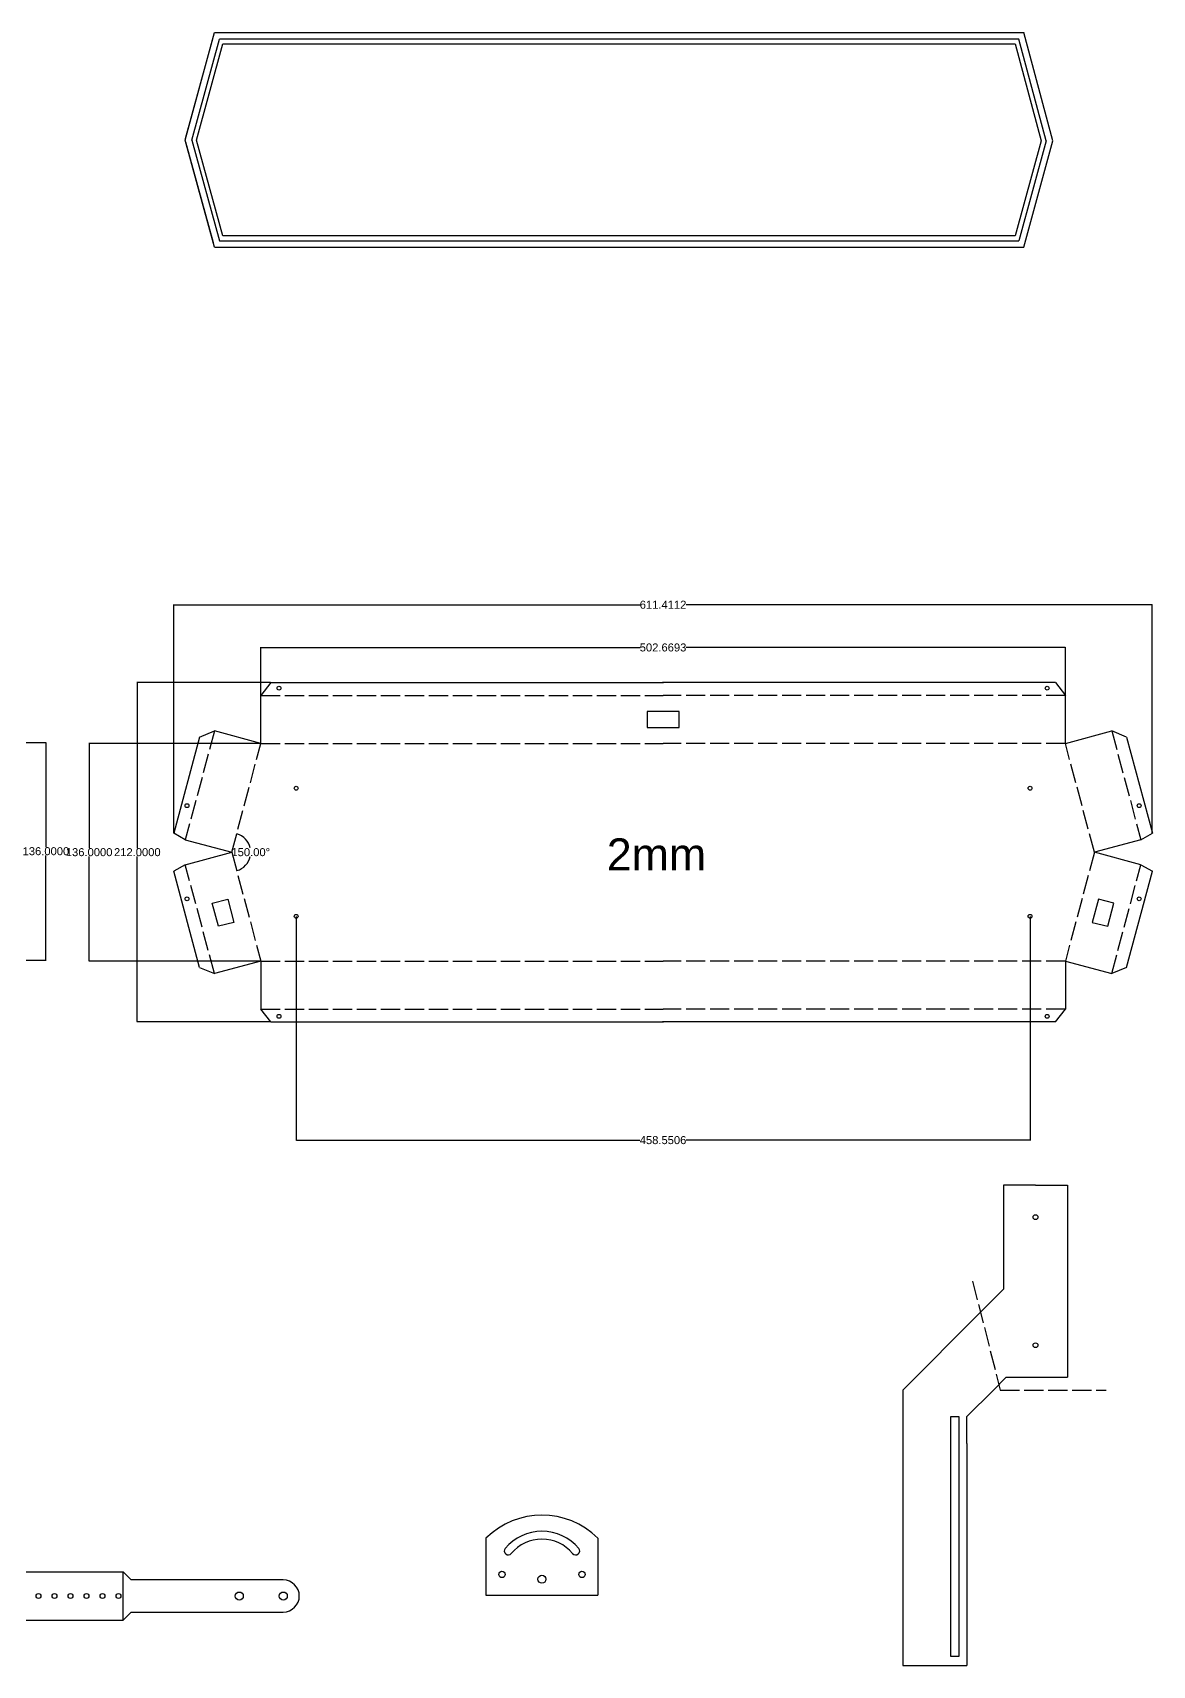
# Model space of a CAD drawing. Header units: inches. Extents: x 10703 to 14699, y 3470 to 5881.
# Drawn here: x 11858 to 12558, y 4260 to 5280 of the extents above; entities that cross this region are included whole.
import ezdxf

# ---------------------------------------------------------------- set-up
doc = ezdxf.new("R2010")
doc.units = ezdxf.units.IN
doc.header["$MEASUREMENT"] = 0
doc.linetypes.add('ACAD_ISO02W100', pattern=[15, 12, -3])
doc.layers.get('0').update_dxf_attribs({"true_color": 0xc2ced6})
doc.styles.get("Standard").update_dxf_attribs({"font": 'arial.ttf', "height": 5})
doc.dimstyles.get("Standard").update_dxf_attribs({"dimtxt": 5, "dimasz": 0.18, "dimexe": 0.18, "dimexo": 0.0625, "dimgap": 0.09, "dimtad": 0, "dimtih": 1, "dimtoh": 1, "dimdec": 4, "dimzin": 0, "dimdsep": 46, "dimtxsty": 'Standard', "dimcen": 0.09, "dimazin": 0, "dimtfac": 1, "dimtdec": 4, "dimtofl": 0, "dimtmove": 0, "dimatfit": 3, "dimfxl": 1, "dimtolj": 1, "dimtzin": 0, "dimarcsym": 0})

# ---------------------------------------------------------------- blocks, each defined once
blk = doc.blocks.new('*D56')
at = {"color": 0, "lineweight": -2, "transparency": 16777216}
for p, q in [((11831.1, 4836.4), (11866.6, 4836.4)), ((11866.4, 4836.2), (11866.4, 4771)), ((11866.4, 4700.6), (11866.4, 4765.8)), ((11831.1, 4700.4), (11866.6, 4700.4))]:
    blk.add_line(p, q, dxfattribs=at)
at = {"color": 0, "transparency": 16777216}
for points in [[(11866.4, 4836.2), (11866.4, 4836.2), (11866.4, 4836.4)], [(11866.4, 4700.6), (11866.4, 4700.6), (11866.4, 4700.4)]]:
    blk.add_solid(points, dxfattribs=at)
at = {"layer": 'Defpoints', "color": 0, "transparency": 16777216}
for p in [(11831, 4836.4), (11831, 4700.4), (11866.4, 4700.4)]:
    blk.add_point(p, dxfattribs=at)
at = {"color": 0, "transparency": 16777216, "insert": (11866.4, 4768.4), "char_height": 5, "attachment_point": 5}
blk.add_mtext('\\A1;136.0000', dxfattribs=at)
blk = doc.blocks.new('*D60')
at = {"color": 0, "lineweight": -2, "transparency": 16777216}
for p, q in [((11946.3, 4779.7), (11946.3, 4922.6)), ((11946.5, 4922.4), (12237.7, 4922.4)), ((12557.6, 4922.4), (12266.4, 4922.4)), ((12557.7, 4779.7), (12557.7, 4922.6))]:
    blk.add_line(p, q, dxfattribs=at)
at = {"color": 0, "transparency": 16777216}
for points in [[(11946.5, 4922.4), (11946.5, 4922.4), (11946.3, 4922.4)], [(12557.6, 4922.4), (12557.6, 4922.4), (12557.7, 4922.4)]]:
    blk.add_solid(points, dxfattribs=at)
at = {"layer": 'Defpoints', "color": 0, "transparency": 16777216}
for p in [(12557.7, 4922.4), (11946.3, 4779.7), (12557.7, 4779.7)]:
    blk.add_point(p, dxfattribs=at)
at = {"color": 0, "transparency": 16777216, "insert": (12252, 4922.4), "char_height": 5, "attachment_point": 5}
blk.add_mtext('\\A1;611.4112', dxfattribs=at)
blk = doc.blocks.new('*D61')
at = {"color": 0, "lineweight": -2, "transparency": 16777216}
for p, q in [((12006.8, 4873.8), (11923.3, 4873.8)), ((11923.5, 4873.6), (11923.5, 4770.4)), ((11923.5, 4662), (11923.5, 4765.1)), ((12006.8, 4661.8), (11923.3, 4661.8))]:
    blk.add_line(p, q, dxfattribs=at)
at = {"color": 0, "transparency": 16777216}
for points in [[(11923.5, 4873.6), (11923.5, 4873.6), (11923.5, 4873.8)], [(11923.5, 4662), (11923.5, 4662), (11923.5, 4661.8)]]:
    blk.add_solid(points, dxfattribs=at)
at = {"layer": 'Defpoints', "color": 0, "transparency": 16777216}
for p in [(11923.5, 4873.8), (12006.8, 4873.8), (12006.8, 4661.8)]:
    blk.add_point(p, dxfattribs=at)
at = {"color": 0, "transparency": 16777216, "insert": (11923.5, 4767.8), "char_height": 5, "attachment_point": 5}
blk.add_mtext('\\A1;212.0000', dxfattribs=at)
blk = doc.blocks.new('*D62')
at = {"color": 0, "lineweight": -2, "transparency": 16777216}
for start, end in [(12.8084, 74.1349), (285.8651, 347.1916)]:
    blk.add_arc((11982.5, 4767.8), 11.9, start, end, dxfattribs=at)
at = {"color": 0, "transparency": 16777216}
for points in [[(11985.7, 4779.2), (11985.7, 4779.3), (11985.6, 4779.3)], [(11985.7, 4756.3), (11985.7, 4756.3), (11985.6, 4756.3)]]:
    blk.add_solid(points, dxfattribs=at)
at = {"layer": 'Defpoints', "color": 0, "transparency": 16777216}
for p in [(12000.7, 4835.8), (11982.5, 4767.8), (11982.5, 4767.8), (11993.3, 4762.7), (12000.7, 4699.8)]:
    blk.add_point(p, dxfattribs=at)
at = {"color": 0, "transparency": 16777216, "insert": (11994.4, 4767.8), "char_height": 5, "attachment_point": 5}
blk.add_mtext('\\A1;150.00°', dxfattribs=at)
blk = doc.blocks.new('*D68')
at = {"color": 0, "lineweight": -2, "transparency": 16777216}
for p, q in [((12000.7, 4835.8), (12000.7, 4895.9)), ((12000.9, 4895.7), (12237.7, 4895.7)), ((12503.2, 4895.7), (12266.4, 4895.7)), ((12503.4, 4835.8), (12503.4, 4895.9))]:
    blk.add_line(p, q, dxfattribs=at)
at = {"color": 0, "transparency": 16777216}
for points in [[(12000.9, 4895.8), (12000.9, 4895.7), (12000.7, 4895.7)], [(12503.2, 4895.8), (12503.2, 4895.7), (12503.4, 4895.7)]]:
    blk.add_solid(points, dxfattribs=at)
at = {"layer": 'Defpoints', "color": 0, "transparency": 16777216}
for p in [(12503.4, 4895.7), (12000.7, 4835.8), (12503.4, 4835.8)]:
    blk.add_point(p, dxfattribs=at)
at = {"color": 0, "transparency": 16777216, "insert": (12252, 4895.7), "char_height": 5, "attachment_point": 5}
blk.add_mtext('\\A1;502.6693', dxfattribs=at)
blk = doc.blocks.new('*D69')
at = {"color": 0, "lineweight": -2, "transparency": 16777216}
for p, q in [((12000.6, 4835.8), (11893.2, 4835.8)), ((11893.4, 4835.6), (11893.4, 4770.4)), ((11893.4, 4700), (11893.4, 4765.1)), ((12000.6, 4699.8), (11893.2, 4699.8))]:
    blk.add_line(p, q, dxfattribs=at)
at = {"color": 0, "transparency": 16777216}
for points in [[(11893.4, 4835.6), (11893.4, 4835.6), (11893.4, 4835.8)], [(11893.4, 4700), (11893.4, 4700), (11893.4, 4699.8)]]:
    blk.add_solid(points, dxfattribs=at)
at = {"layer": 'Defpoints', "color": 0, "transparency": 16777216}
for p in [(12000.7, 4835.8), (11893.4, 4699.8), (12000.7, 4699.8)]:
    blk.add_point(p, dxfattribs=at)
at = {"color": 0, "transparency": 16777216, "insert": (11893.4, 4767.8), "char_height": 5, "attachment_point": 5}
blk.add_mtext('\\A1;136.0000', dxfattribs=at)
blk = doc.blocks.new('*D70')
at = {"color": 0, "lineweight": -2, "transparency": 16777216}
for p, q in [((12022.8, 4727.7), (12022.8, 4587.7)), ((12481.3, 4727.7), (12481.3, 4587.7)), ((12022.9, 4587.9), (12237.6, 4587.9)), ((12481.1, 4587.9), (12266.5, 4587.9))]:
    blk.add_line(p, q, dxfattribs=at)
at = {"color": 0, "transparency": 16777216}
for points in [[(12022.9, 4587.9), (12022.9, 4587.8), (12022.8, 4587.9)], [(12481.1, 4587.9), (12481.1, 4587.8), (12481.3, 4587.9)]]:
    blk.add_solid(points, dxfattribs=at)
at = {"layer": 'Defpoints', "color": 0, "transparency": 16777216}
for p in [(12022.8, 4727.8), (12481.3, 4727.8), (12481.3, 4587.9)]:
    blk.add_point(p, dxfattribs=at)
at = {"color": 0, "transparency": 16777216, "insert": (12252, 4587.9), "char_height": 5, "attachment_point": 5}
blk.add_mtext('\\A1;458.5506', dxfattribs=at)

msp = doc.modelspace()

# ---------------------------------------------------------------- linework, layer by layer
for p, q in [((11953.32707, 5212.70504), (11971.70242, 5279.83441)), ((11953.61673, 5213.76325), (11970.89657, 5276.89048)), ((11957.4748, 5212.70718), (11974.75465, 5275.83441)), ((11971.70242, 5279.83441), (12477.42498, 5279.83441)), ((12474.35465, 5275.83441), (11974.75465, 5275.83441)), ((12474.35465, 5275.83441), (12461.35465, 5275.83441)), ((12491.35846, 5212.2933), (12474.35465, 5275.83441)), ((12495.50161, 5212.28435), (12477.42498, 5279.83441)), ((11960.5856, 5212.70878), (11977.04382, 5272.83441)), ((11977.04382, 5272.83441), (12472.0519, 5272.83441)), ((12472.0519, 5272.83441), (12488.25111, 5212.30001)), ((11971.70568, 5145.83441), (11953.32707, 5212.70504)), ((11957.4748, 5212.70718), (11974.75465, 5149.83441)), ((11977.04137, 5152.83441), (11960.5856, 5212.70878)), ((11953.61782, 5211.64713), (11970.89766, 5148.77436)), ((12488.25111, 5212.30001), (12472.06218, 5152.83441)), ((12491.35846, 5212.2933), (12474.35465, 5149.83441)), ((12477.41126, 5145.83441), (12495.50161, 5212.28435)), ((12472.06218, 5152.83441), (11977.04137, 5152.83441)), ((11971.70568, 5145.83441), (12477.41126, 5145.83441)), ((11974.75465, 5149.83441), (12474.35465, 5149.83441)), ((12006.83816, 4873.7753), (12000.69954, 4865.7753)), ((12006.83816, 4873.7753), (12007.41234, 4873.7753)), ((12006.83816, 4873.7753), (12252.32126, 4873.7753)), ((12007.41234, 4873.7753), (12007.41234, 4873.7753)), ((12497.23024, 4873.7753), (12251.74714, 4873.7753)), ((12496.65606, 4873.7753), (12496.65606, 4873.7753)), ((12497.23024, 4873.7753), (12496.65606, 4873.7753)), ((12497.23024, 4873.7753), (12503.36885, 4865.7753)), ((12262.0342, 4855.7753), (12242.0342, 4855.7753)), ((12242.0342, 4855.7753), (12242.0342, 4845.7753)), ((12262.0342, 4845.7753), (12262.0342, 4855.7753)), ((12242.0342, 4845.7753), (12252.0342, 4845.7753)), ((12252.0342, 4845.7753), (12262.0342, 4845.7753)), ((11962.40557, 4839.68098), (11946.32861, 4779.68095)), ((11962.40557, 4839.68098), (11971.72177, 4843.53987)), ((12541.66282, 4839.68098), (12532.34663, 4843.53987)), ((12541.66282, 4839.68098), (12557.73978, 4779.68095)), ((11953.50123, 4775.53987), (11946.32861, 4779.68095)), ((12550.56717, 4775.53987), (12557.73978, 4779.68095)), ((11953.50123, 4760.01073), (11946.32861, 4755.86965)), ((11962.40557, 4695.86962), (11946.32861, 4755.86965)), ((12541.66282, 4695.86962), (12557.73978, 4755.86965)), ((12550.56717, 4760.01073), (12557.73978, 4755.86965)), ((11970.30672, 4736.02303), (11979.98887, 4738.43155)), ((11974.16544, 4721.52785), (11970.30672, 4736.02303)), ((11979.98887, 4738.43155), (11983.87116, 4723.94266)), ((12524.07953, 4738.43155), (12520.19724, 4723.94266)), ((12533.76168, 4736.02303), (12524.07953, 4738.43155)), ((12529.90296, 4721.52785), (12533.76168, 4736.02303)), ((11983.87116, 4723.94266), (11974.16544, 4721.52785)), ((12520.19724, 4723.94266), (12529.90296, 4721.52785)), ((11962.40557, 4695.86962), (11971.72177, 4692.01073)), ((12541.66282, 4695.86962), (12532.34663, 4692.01073)), ((12006.83816, 4661.7753), (12000.69954, 4669.7753)), ((12006.83816, 4661.7753), (12007.41234, 4661.7753)), ((12006.83816, 4661.7753), (12252.32126, 4661.7753)), ((12007.41234, 4661.7753), (12007.41234, 4661.7753)), ((12497.23024, 4661.7753), (12251.74714, 4661.7753)), ((12496.65606, 4661.7753), (12496.65606, 4661.7753)), ((12497.23024, 4661.7753), (12496.65606, 4661.7753)), ((12497.23024, 4661.7753), (12503.36885, 4669.7753)), ((12484.74203, 4559.78994), (12464.74203, 4559.78994)), ((12464.74203, 4559.78994), (12464.74203, 4494.71084)), ((12484.74203, 4559.78994), (12504.74203, 4559.78994)), ((12504.74203, 4559.78994), (12504.74203, 4539.78994)), ((12504.74203, 4539.78994), (12504.74203, 4479.78994)), ((12449.82113, 4479.78994), (12464.74203, 4494.71084)), ((12449.82113, 4479.78994), (12401.82113, 4431.78994)), ((12504.74203, 4479.78994), (12504.74203, 4439.78994)), ((12466.38967, 4439.78994), (12458.38967, 4431.78994)), ((12466.38967, 4439.78994), (12504.74203, 4439.78994)), ((12401.82113, 4431.78994), (12401.82113, 4398.44658)), ((12458.38967, 4431.78994), (12441.82113, 4415.2214)), ((12431.82113, 4265.2214), (12431.82113, 4415.2214)), ((12431.82113, 4415.2214), (12436.82113, 4415.2214)), ((12436.82113, 4415.2214), (12436.82113, 4265.2214)), ((12441.82113, 4398.44658), (12441.82113, 4415.2214)), ((12401.82113, 4398.44658), (12401.82113, 4259.78994)), ((12441.82113, 4398.44658), (12441.82113, 4259.78994)), ((12141.35164, 4339.3088), (12141.35164, 4303.60166)), ((12211.35164, 4339.3088), (12211.35164, 4303.60166)), ((11714.74013, 4318.11159), (11914.74013, 4318.11159)), ((11919.74013, 4313.11159), (11914.74013, 4318.11159)), ((11914.74013, 4288.11159), (11914.74013, 4318.11159)), ((12014.74013, 4313.11159), (11919.74013, 4313.11159)), ((12141.35164, 4303.60166), (12176.35164, 4303.60166)), ((12176.35164, 4303.60166), (12211.35164, 4303.60166)), ((11714.74013, 4288.11159), (11914.74013, 4288.11159)), ((11919.74013, 4293.11159), (11914.74013, 4288.11159)), ((11919.74013, 4293.11159), (12014.74013, 4293.11159)), ((12436.82113, 4265.2214), (12431.82113, 4265.2214)), ((12401.82113, 4259.78994), (12441.82113, 4259.78994))]:
    msp.add_line(p, q)
at = {"color": 4}
for p, q in [((12000.69954, 4835.7753), (12000.69954, 4865.7753)), ((12503.36885, 4835.7753), (12503.36885, 4865.7753)), ((12000.69954, 4835.7753), (11971.72177, 4843.53987)), ((12503.36885, 4835.7753), (12532.34663, 4843.53987)), ((11953.50123, 4775.53987), (11982.479, 4767.7753)), ((12550.56717, 4775.53987), (12521.5894, 4767.7753)), ((11953.50123, 4760.01073), (11982.479, 4767.7753)), ((12550.56717, 4760.01073), (12521.5894, 4767.7753)), ((12000.69954, 4699.7753), (11971.72177, 4692.01073)), ((12000.69954, 4699.7753), (12000.69954, 4669.7753)), ((12503.36885, 4699.7753), (12532.34663, 4692.01073)), ((12503.36885, 4699.7753), (12503.36885, 4669.7753))]:
    msp.add_line(p, q, dxfattribs=at)
at = {"color": 2, "linetype": 'ACAD_ISO02W100'}
for p, q in [((12000.69954, 4865.7753), (12252.0342, 4865.7753)), ((12503.36885, 4865.7753), (12252.0342, 4865.7753)), ((11971.72177, 4843.53987), (11953.50123, 4775.53987)), ((11982.479, 4767.7753), (12000.69954, 4835.7753)), ((12000.69954, 4835.7753), (12252.0342, 4835.7753)), ((12503.36885, 4835.7753), (12252.0342, 4835.7753)), ((12521.5894, 4767.7753), (12503.36885, 4835.7753)), ((12532.34663, 4843.53987), (12550.56717, 4775.53987)), ((11982.479, 4767.7753), (12000.69954, 4699.7753)), ((12521.5894, 4767.7753), (12503.36885, 4699.7753)), ((11971.72177, 4692.01073), (11953.50123, 4760.01073)), ((12532.34663, 4692.01073), (12550.56717, 4760.01073)), ((12000.69954, 4699.7753), (12252.0342, 4699.7753)), ((12503.36885, 4699.7753), (12252.0342, 4699.7753)), ((12000.69954, 4669.7753), (12252.0342, 4669.7753)), ((12503.36885, 4669.7753), (12252.0342, 4669.7753)), ((12445.42328, 4499.84867), (12462.68273, 4431.78994)), ((12462.68273, 4431.78994), (12528.92313, 4431.78994))]:
    msp.add_line(p, q, dxfattribs=at)
for centre, radius in [((12012.0342, 4870.2753), 1.2), ((12492.0342, 4870.2753), 1.2), ((12022.75888, 4807.7753), 1.2), ((12481.30952, 4807.7753), 1.2), ((11954.56488, 4796.89614), 1.2), ((12549.50352, 4796.89614), 1.2), ((11954.56488, 4738.65446), 1.2), ((12549.50352, 4738.65446), 1.2), ((12022.75888, 4727.7753), 1.2), ((12481.30952, 4727.7753), 1.2), ((12012.0342, 4665.2753), 1.2), ((12492.0342, 4665.2753), 1.2), ((12484.74203, 4539.78994), 1.5), ((12484.74203, 4459.78994), 1.5), ((12151.35164, 4316.60166), 2), ((12176.35164, 4313.60166), 2.5), ((12201.35164, 4316.60166), 2), ((11861.74013, 4303.11159), 1.5), ((11871.74013, 4303.11159), 1.5), ((11881.74013, 4303.11159), 1.5), ((11891.74013, 4303.11159), 1.5), ((11901.74013, 4303.11159), 1.5), ((11911.74013, 4303.11159), 1.5), ((11987.24013, 4303.11159), 2.5), ((12014.74013, 4303.11159), 2.5)]:
    msp.add_circle(centre, radius)
for centre, radius, start, end in [((12176.35164, 4303.60166), 50, 45.572996, 134.427004), ((12176.35164, 4313.60166), 30, 40, 140), ((12176.35164, 4313.60166), 25, 40, 140), ((12155.28542, 4331.27832), 2.5, 140, 320), ((12197.41786, 4331.27832), 2.5, 220, 40), ((12014.74013, 4303.11159), 10, 270, 90)]:
    msp.add_arc(centre, radius, start, end)

# ---------------------------------------------------------------- texts
at = {"insert": (12216.86273, 4776.4647), "char_height": 20, "attachment_point": 1}
msp.add_mtext_dynamic_manual_height_columns('2mm', width=178.0963449, gutter_width=1, heights=[0], dxfattribs=at)

# ---------------------------------------------------------------- dimensions: what is measured, and where the dimension line sits
for base, p1, p2, picture, middle in [((12557.73978, 4922.39664), (11946.32861, 4779.68095), (12557.73978, 4779.68095), '*D60', (12252.0342, 4922.39664)), ((12503.36885, 4895.72771), (12000.69954, 4835.7753), (12503.36885, 4835.7753), '*D68', (12252.0342, 4895.72771)), ((12481.30952, 4587.86923), (12022.75888, 4727.7753), (12481.30952, 4727.7753), '*D70', (12252.0342, 4587.86923))]:
    dim = msp.add_linear_dim(base=base, p1=p1, p2=p2, dimstyle='Standard')
    dim.commit()
    dim.dimension.update_dxf_attribs({"geometry": picture, "text_midpoint": middle})
for base, p1, p2, picture, middle in [((11923.49335, 4873.7753), (12006.83816, 4661.7753), (12006.83816, 4873.7753), '*D61', (11923.49335, 4767.7753)), ((11866.40431, 4700.40262), (11831.02415, 4836.40262), (11831.02415, 4700.40262), '*D56', (11866.40431, 4768.40262)), ((11893.41626, 4699.7753), (12000.69954, 4835.7753), (12000.69954, 4699.7753), '*D69', (11893.41626, 4767.7753))]:
    dim = msp.add_linear_dim(base=base, p1=p1, p2=p2, angle=90, dimstyle='Standard')
    dim.commit()
    dim.dimension.update_dxf_attribs({"geometry": picture, "text_midpoint": middle})
dim = msp.add_angular_dim_2l(base=(11993.28341, 4762.73712), line1=((11982.479, 4767.7753), (12000.69954, 4699.7753)), line2=((11982.479, 4767.7753), (12000.69954, 4835.7753)), dimstyle='Standard')
dim.commit()
dim.dimension.update_dxf_attribs({"geometry": '*D62', "text_midpoint": (11994.40035, 4767.7753)})

doc.saveas('drawing.dxf')
